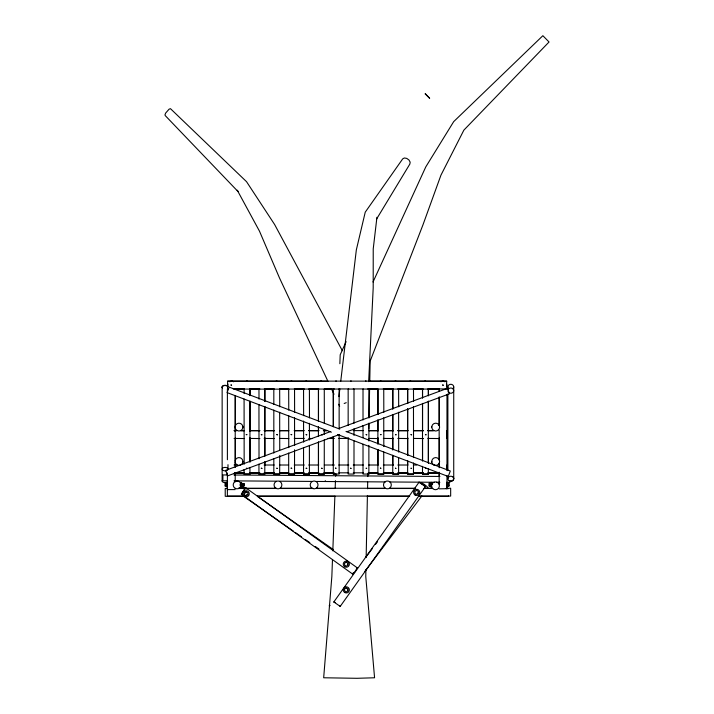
<?xml version="1.0" encoding="UTF-8"?>
<svg xmlns="http://www.w3.org/2000/svg" width="714" height="714" viewBox="0 0 714 714"><rect width="100%" height="100%" fill="white"/><g stroke="black" fill="none" stroke-linecap="round" stroke-linejoin="round"><path stroke-width="1.07" d="M325.289 481.513L325.289 480.656M449.891 480.915L449.882 482.387L446.545 482.361M365.898 569.808L365.764 576.475L374.573 677.773L356.991 678.3L323.674 677.773L331.849 576.475L332.474 559.767M366.148 557.598L367.415 495.436M367.558 488.778L367.692 482.111M367.808 476.559L367.871 473.23M368.781 428.828L368.897 423.277M369.013 417.726L369.602 388.862M369.763 381.097L370.164 361.114L422.92 224.964L440.957 175.144L463.868 130.135L549.048 41.992L542.863 35.7L453.685 121.639L425.794 166.88L373.038 281.985M332.813 550.851L334.866 496.275M335.161 488.474L335.455 480.683M335.625 476.22L335.705 473.998M339.864 363.721L340.194 354.813L346.129 341.658M368.665 381.633L373.199 287.858L373.226 248.927L376.93 217.297M338.927 396.582L339.837 388.88M340.748 381.187L356.34 249.873L365.238 212.174L402.687 158.883L404.365 157.981L406.766 158.41L408.988 160.007L410.166 162.167L409.854 164.059L376.546 219.109M352.778 573.806L355.001 571.682L357.232 567.808L245.821 487.858L244.197 489.563L241.377 494.222L352.778 574.172M353.011 573.324L353.376 572.69M333.831 601.964L419.047 482.218L422.965 484.467L425.428 486.662L340.212 606.4L333.831 601.964L335.339 602.58M366.166 556.75L372.199 548.78M375.546 544.345L377.554 541.685M364.943 571.289L421.858 495.98M356.634 568.299L357.232 567.808M425.428 486.662L419.047 482.218M246.705 468.491L246.767 468.009M241.377 494.222L245.821 487.858M344.175 403.481L346.236 402.687M330.279 431.667L225.651 470.365L227.677 475.854L339.632 434.442M338.641 428.57L447.455 388.318L449.49 393.807L346.95 431.738M231.211 380.99L231.791 380.99M246.553 380.99L247.133 380.99M261.422 380.99L262.002 380.99M276.282 380.99L276.871 380.99M291.151 380.99L291.74 380.99M306.02 380.99L306.609 380.99M320.889 380.99L321.47 380.99M335.758 380.99L336.339 380.99M350.628 380.99L351.208 380.99M365.488 380.99L366.077 380.99M380.357 380.99L380.946 380.99M395.226 380.99L395.815 380.99M410.095 380.99L410.675 380.99M424.964 380.99L425.544 380.99M442.484 380.99L443.073 380.99M227.605 381.24L327.708 381.24M369.977 381.24L446.723 381.24M228.534 388.943L227.391 388.943L227.391 459.736M233.255 388.943L235.076 388.943M235.388 388.943L244.277 388.943M249.838 388.943L259.842 388.943M264.296 388.943L274.301 388.943M279.861 388.943L288.759 388.943M294.311 388.943L304.325 388.943M308.769 388.943L318.774 388.943M324.334 388.943L334.339 388.943M338.793 388.943L348.798 388.943M353.243 388.943L363.248 388.943M367.701 388.943L377.706 388.943M383.266 388.943L393.271 388.943M397.725 388.943L407.73 388.943M413.29 388.943L423.295 388.943M427.74 388.943L446.455 388.943M235.388 389.059L279.745 389.157M279.879 389.059L332.153 389.059M369.977 389.059L438.931 389.059M439.369 389.059L439.235 391.272M234.076 430.613L236.307 430.613M240.761 430.613L244.099 430.613M249.668 430.613L259.7 430.613M264.153 430.613L274.176 430.613M279.745 430.613L288.661 430.613M294.23 430.613L304.253 430.613M308.716 430.613L318.739 430.613M324.308 430.613L326.539 430.613M353.269 430.613L363.292 430.613M368.87 430.613L377.777 430.613M383.347 430.613L393.369 430.613M397.832 430.613L407.855 430.613M413.424 430.613L423.447 430.613M427.909 430.613L433.478 430.613M234.281 430.721L236.504 430.721M240.957 430.721L244.304 430.721M249.864 430.721L259.887 430.721M264.341 430.721L274.363 430.721M279.924 430.721L288.831 430.721M294.4 430.721L303.307 430.721M308.876 430.721L318.89 430.721M323.344 430.721L326.682 430.721M368.986 430.721L377.893 430.721M383.463 430.721L393.485 430.721M397.939 430.721L407.953 430.721M413.522 430.721L423.545 430.721M427.998 430.721L433.559 430.721M234.076 438.432L244.304 438.539M249.668 438.432L259.887 438.539M264.153 438.432L274.363 438.539M279.745 438.432L288.831 438.539M294.23 438.432L304.253 438.432M308.716 438.432L312.214 438.539M327.646 438.432L334.331 438.432M338.793 438.432L348.816 438.432M368.87 438.432L377.893 438.539M383.347 438.432L393.485 438.539M397.832 438.432L407.953 438.539M413.424 438.432L423.545 438.539M427.909 438.432L439.128 438.539M234.076 465.01L236.307 465.01M264.153 465.01L274.176 465.01M279.745 465.01L288.661 465.01M294.23 465.01L304.253 465.01M308.716 465.01L318.739 465.01M324.308 465.01L334.331 465.01M338.793 465.01L348.816 465.01M353.269 465.01L363.292 465.01M368.87 465.01L377.777 465.01M383.347 465.01L393.369 465.01M397.832 465.01L407.855 465.01M413.424 465.01L416.771 465.01M235.192 472.829L244.099 472.829M249.668 472.829L259.7 472.829M264.153 472.829L274.176 472.829M279.745 472.829L288.661 472.829M294.23 472.829L304.253 472.829M308.716 472.829L318.739 472.829M324.308 472.829L334.331 472.829M338.793 472.829L348.816 472.829M353.269 472.829L363.292 472.829M368.87 472.829L377.777 472.829M383.347 472.829L393.369 472.829M397.832 472.829L407.855 472.829M413.424 472.829L423.447 472.829M427.909 472.829L439.048 472.829M234.281 473.132L244.304 473.132M249.864 473.132L259.887 473.132M264.341 473.132L274.363 473.132M279.924 473.132L288.831 473.132M294.4 473.132L303.307 473.132M308.876 473.132L318.89 473.132M323.344 473.132L333.367 473.132M368.986 473.132L377.893 473.132M383.463 473.132L393.485 473.132M397.939 473.132L407.953 473.132M413.522 473.132L423.545 473.132M427.998 473.132L439.128 473.132M234.335 474.06L235.192 474.06M244.161 474.167L250.007 474.167M259.021 474.167L264.876 474.167M273.89 474.167L279.745 474.167M288.759 474.167L294.614 474.167M303.628 474.167L309.483 474.167M318.498 474.167L324.343 474.167M333.358 474.167L336.285 474.167M367.487 474.167L368.951 474.167M377.965 474.167L383.82 474.167M392.834 474.167L398.68 474.167M407.694 474.167L413.549 474.167M422.563 474.167L428.418 474.167M234.683 474.355L235.209 474.355M234.683 474.846L235.209 474.846M227.007 483.226L225.178 483.226L225.178 486.305L227.007 486.305M430.953 483.226L429.132 483.226L429.132 486.305L430.953 486.305M447.205 483.226L449.026 483.226L449.026 486.305L447.205 486.305M429.748 483.432L431.131 483.432L431.131 484.761M225.178 483.994L227.007 483.994M429.132 483.994L430.953 483.994M447.205 483.994L449.026 483.994M241.412 484.761L242.796 484.761M225.178 485.538L227.007 485.538M429.132 485.538L430.953 485.538M447.205 485.538L449.026 485.538M429.748 486.1L431.131 486.1M238.476 488.26L276.247 488.26M280.691 488.26L312.911 488.26M316.24 488.26L385.123 488.26M389.567 488.26L415.12 488.26M424.009 488.26L431.783 488.26M446.223 488.26L450.668 488.26L450.668 496.078L418.449 496.078M227.445 488.492L225.222 488.492L225.222 496.31L245.223 496.31M238.556 488.492L276.327 488.492M280.772 488.492L311.875 488.492M316.32 488.492L335.205 488.492M367.424 488.492L385.203 488.492M389.639 488.492L415.191 488.492M424.08 488.492L431.854 488.492M446.304 488.492L448.526 488.626M439.155 488.831L447.053 488.697M235.209 489.599L227.391 489.599L227.391 473.007M245.143 496.078L227.364 496.078L227.364 488.26M257.361 496.078L409.559 496.078M257.442 496.31L335.205 496.31M367.424 496.31L409.64 496.31M418.529 496.31L448.526 496.31L448.526 495.784M227.364 474.971L222.92 474.935L222.875 480.799L227.329 480.834M234.04 475.015L439.904 476.452M234.005 480.879L276.309 481.174M279.629 481.191L311.929 481.423M316.347 481.45L385.337 481.932M389.773 481.968L434.299 482.271M436.522 482.289L439.869 482.316M339.739 429.069L229.167 387.131L227.097 392.611L331.403 432.166M345.995 431.434L450.302 470.999L448.231 476.47L337.66 434.54M243.144 486.412L246.785 488.965M257.727 496.632L333.402 549.628M243.251 496.025L293.392 531.154M295.221 532.43L301.603 536.892M305.244 539.454L309.805 542.64M315.276 546.478L318.926 549.03M339.739 605.82L340.212 606.4M342.345 350.699L274.631 224.535L246.544 181.695L170.45 108.653L169.066 109.197L165.657 113.071L164.952 114.918L165.371 115.73L237.976 191.495L237.253 190.21L259.485 231.175L279.477 277.924L327.896 381.214M331.653 389.237L334 394.244M338.704 404.276L339.641 406.284M453.729 386.872L453.729 478.808M448.044 483.94L448.044 485.591M447.874 386.872L447.874 389.094M447.874 393.967L447.874 470.633M447.874 476.595L447.874 478.808M447.964 483.78L447.964 485.752M447.803 483.78L447.803 485.752M447.633 483.78L447.633 485.752M447.473 483.78L447.473 485.752M447.303 483.78L447.303 485.752M447.16 482.396L447.16 487.135M446.973 394.494L446.973 469.964M446.973 475.515L446.973 488.831M446.848 430.613L446.919 438.539M446.848 465.01L446.919 470.24M446.91 482.396L446.91 487.135M446.723 388.925L446.643 381.124L227.605 381.124L227.605 388.943M446.75 483.432L446.75 486.1M446.643 483.78L446.643 485.752M439.235 396.805L439.235 425.598M439.235 437.771L439.235 459.914M439.235 463.234L439.235 465.448M439.235 473.204L439.235 476.524M439.235 482.057L439.235 484.271M439.155 388.943L439.155 391.165M439.155 397.823L439.155 425.571M439.155 430.007L439.155 459.977M439.155 463.306L439.155 467.75M439.155 472.186L439.155 483.289M432.265 483.94L432.265 484.476M432.184 483.78L432.104 484.476M432.015 483.78L431.934 484.476M431.854 483.78L431.774 484.476M431.631 427.213L431.684 426.633L431.533 427.213M431.684 483.78L431.684 484.422M431.551 482.396L431.604 484.476M431.551 485.948L431.551 487.135M431.354 483.78L431.434 484.476M431.247 482.396L431.301 487.135M430.997 482.396L430.997 487.135M428.418 389.157L428.418 395.779M428.418 401.304L428.418 431.113M428.418 437.736L428.418 463.127M428.338 389.05L428.338 395.672M428.338 401.188L428.338 463.02M428.338 468.536L428.338 474.06L422.492 474.06L422.492 466.331M422.563 389.157L422.563 397.993M422.563 403.508L422.563 431.113M422.563 437.736L422.563 460.923M422.492 389.05L422.492 397.876M422.492 403.401L422.492 460.807M413.477 389.05L413.549 401.304M413.477 406.712L413.549 457.612M413.477 463.02L413.477 474.06L407.623 474.06L407.623 460.807M407.694 389.157L407.694 403.508M407.694 409.033L407.694 431.113M407.694 437.736L407.694 455.398M407.694 460.923L407.694 465.341M407.623 389.05L407.623 403.401M407.623 408.917L407.623 455.291M398.608 389.05L398.68 406.819M398.608 412.228L398.68 452.087M398.608 457.495L398.608 474.06L392.754 474.06L392.754 455.291M392.834 389.157L392.834 409.033M392.834 414.548L392.834 431.113M392.834 437.736L392.834 449.882M392.834 455.398L392.834 465.341M392.754 389.05L392.754 408.917M392.754 414.441L392.754 449.766M383.739 389.05L383.82 412.344M383.739 417.752L383.82 446.571M383.739 451.98L383.739 474.06L377.884 474.06L377.884 449.766M377.965 389.157L377.965 414.548M377.965 420.073L377.965 431.113M377.965 437.736L377.965 443.26M377.965 449.882L377.965 465.341M377.884 389.05L377.884 414.441M377.884 419.957L377.884 444.251M368.951 417.86L368.87 389.05L363.015 389.05L363.015 419.957M368.87 423.268L368.951 441.047M368.87 445.349L368.87 474.06L363.015 474.06L363.015 444.251M363.015 425.482L363.015 437.62M354.001 423.268L354.001 389.05L348.155 389.05L348.155 425.482M354.001 428.793L354.001 435.415M354.001 440.94L354.001 474.06L348.155 474.06L348.155 437.62M339.141 428.793L339.141 389.05L333.286 389.05L333.286 426.579M339.141 435.415L339.141 474.06L333.286 474.06L333.286 436.522M333.358 391.37L333.358 426.695M333.358 437.736L333.358 465.341M324.272 389.05L324.343 423.384M324.272 429.899L324.272 434.308M324.272 439.833L324.272 474.06L318.417 474.06L318.417 442.037M318.498 389.157L318.498 421.18M318.498 426.695L318.498 431.113M318.498 442.153L318.498 465.341M318.417 389.05L318.417 421.064M318.417 426.579L318.417 436.522M309.403 389.05L309.483 417.86M309.403 423.268L309.483 439.949M309.403 445.349L309.403 474.06L303.548 474.06L303.548 447.562M303.548 389.05L303.628 415.655M303.548 421.064L303.628 442.153M294.534 389.05L294.614 412.344M294.534 417.752L294.614 445.465M294.534 449.766L294.534 474.06L288.679 474.06L288.679 453.078M288.679 389.05L288.759 410.139M288.679 415.539L288.759 447.669M279.665 389.05L279.745 406.819M279.665 412.228L279.745 449.882M279.745 455.398L279.665 474.06L273.819 474.06L273.819 458.602M273.819 389.05L273.819 404.499M273.819 410.023L273.819 453.078M264.876 389.157L264.876 401.304M264.876 406.819L264.876 431.113M264.876 437.736L264.876 455.398M264.876 462.029L264.876 465.341M264.796 389.05L264.796 401.188M264.796 406.712L264.796 456.389M264.796 461.913L264.796 474.06L258.95 474.06L258.95 464.118M258.95 389.05L259.021 399.099M258.95 404.499L259.021 458.709M250.007 389.157L250.007 394.681M250.007 401.304L250.007 431.113M250.007 437.736L250.007 462.029M249.936 389.05L249.936 395.672M249.936 401.188L249.936 461.913M249.936 467.429L249.936 474.06L244.081 474.06L244.081 469.642M244.081 389.05L244.161 393.575M244.081 398.983L244.161 464.234M244.099 483.94L244.099 485.591M244.018 483.78L244.018 485.752M243.849 483.78L243.849 485.752M243.688 483.78L243.688 485.752M243.519 483.78L243.519 485.752M243.358 483.78L243.358 485.752M243.188 483.78L243.188 485.752M243.108 426.633L243.108 427.213M243.055 461.422L243.108 462.003M243.019 483.78L243.019 485.752M242.858 483.78L242.858 485.752M242.689 483.78L242.689 485.752M242.528 483.78L242.528 485.752M242.358 484.128L242.358 484.601M242.198 484.128L242.198 484.601M242.028 484.128L242.028 484.601M241.867 484.128L241.867 484.601M241.698 484.128L241.698 484.601M241.528 483.78L241.528 485.752M241.243 482.396L241.243 487.135M241.198 483.78L241.198 485.752M240.993 482.396L240.993 487.135M240.868 483.78L240.868 485.752M240.707 483.78L240.707 485.752M240.538 483.78L240.538 485.752M240.377 483.78L240.377 485.752M240.288 483.94L240.288 485.591M235.29 395.752L235.29 431.434M235.29 438.128L235.29 460.432M235.29 462.663L235.29 464.894M235.29 472.695L235.29 474.926M235.209 395.583L235.209 467.483M235.209 472.614L235.209 481.861M227.989 464.68L227.989 469.116M227.293 482.396L227.293 487.135M227.043 482.396L227.043 487.135M222.143 387.024L222.143 481.004M226.534 470.615A2.927 1.723 0 0 1 222.152 469.268A2.927 1.723 0 0 1 226.07 467.5A2.927 1.723 0 0 1 227.132 470.339M222.536 387.889A2.927 1.723 0 0 1 223.946 385.435A2.927 1.723 0 0 1 227.891 386.577M447.973 387.541A2.927 2.588 0 0 1 451.56 384.373A2.927 2.588 0 0 1 452.872 388.702M447.973 389.96A2.927 2.615 0 0 1 452.48 388.496A2.927 2.615 0 0 1 452.48 392.78A2.927 2.615 0 0 1 447.973 391.317M452.872 476.559A2.927 2.615 0 0 1 452.265 480.674M451.56 480.941A2.927 2.615 0 0 1 450.043 480.941M329.413 605.945A3.909 0.652 37.1 0 1 330.091 605.642M421.822 483.69A3.909 0.652 37.1 0 1 425.499 485.315A3.909 0.652 37.1 0 1 427.133 487.841M227.971 386.158A3.909 3.909 0 0 1 227.971 384.141M229.792 381.767A3.909 3.909 0 0 1 233.701 381.767M227.605 481.816A2.927 1.633 0 0 1 223.607 482.414A2.927 1.633 0 0 1 222.536 480.183M222.536 387.961A2.927 1.633 0 0 1 223.946 385.631A2.927 1.633 0 0 1 227.891 386.72M240.913 488.528A3.909 0.643 -55 0 1 242.912 487.537M446.705 384.141A3.909 3.909 0 0 1 446.705 386.158M440.975 381.767A3.909 3.909 0 0 1 444.884 381.767M347.379 564.06A1.071 1.071 0 0 1 347.37 564.337M347.379 589.782A1.071 1.071 0 0 1 347.37 590.059M247.035 494.445A1.071 1.071 0 0 1 246.607 494.802M245.482 492.99A1.071 1.071 0 0 1 245.991 492.758M417.547 493.035A1.071 1.071 0 0 1 417.351 493.24M230.997 385.016L231.577 385.176L230.997 385.016M246.259 434.531L246.848 434.683L246.259 434.531M261.306 434.639L261.895 434.79L261.306 434.639M261.306 468.25L261.895 468.411L261.306 468.25M276.845 434.639L277.434 434.79L276.845 434.639M276.845 468.25L277.398 468.482L276.88 468.179M291.116 434.531L291.696 434.683L291.116 434.531M291.116 468.143L291.696 468.304L291.116 468.143M306.163 434.639L306.752 434.79L306.163 434.639M306.163 468.25L306.752 468.411L306.163 468.25M321.702 434.639L322.282 434.79L321.702 434.639M321.702 468.25L322.255 468.482L321.728 468.179M335.58 468.143L336.133 468.375L335.607 468.072M350.628 468.25L351.181 468.482L350.654 468.179M366.166 434.639L366.746 434.79L366.166 434.639M366.166 468.25L366.719 468.482L366.193 468.179M380.437 434.531L381.017 434.683L380.437 434.531M380.437 468.143L380.99 468.375L380.464 468.072M395.485 434.639L396.065 434.79L395.485 434.639M395.485 468.25L396.038 468.482L395.511 468.179M411.023 434.639L411.603 434.79L411.023 434.639M411.023 468.25L411.576 468.482L411.05 468.179M425.437 434.639L426.026 434.79L425.437 434.639M425.437 468.25L426.026 468.411L425.437 468.25M442.662 385.016L443.251 385.176L442.662 385.016M246.16 491.821L244.429 492.821L244.429 494.82L246.16 495.819L247.892 494.82L247.892 492.821L246.16 491.821M416.673 490.402L414.941 491.402L414.941 493.401L416.673 494.4L418.404 493.401L418.404 491.402L416.673 490.402M346.317 562.177L344.594 563.168L344.594 565.158L346.317 566.157L348.039 565.158L348.039 563.168L346.317 562.177M346.317 587.899L344.594 588.898L344.594 590.889L346.317 591.879L348.039 590.889L348.039 588.898L346.317 587.899M242.796 483.432L241.412 483.432L241.412 486.1L242.796 486.1L242.796 483.432M425.749 94.177L425.098 93.784L429.667 98.282L425.749 94.177M431.631 462.003L431.684 461.422L431.586 462.003M237.03 464.885A3.909 3.909 0 0 0 242.894 461.503A3.909 3.909 0 0 0 237.03 458.111A3.909 3.909 0 0 0 237.03 464.885M237.03 430.488A3.909 3.909 0 0 0 242.894 427.106A3.909 3.909 0 0 0 237.03 423.714A3.909 3.909 0 0 0 237.03 430.488M432.72 488.572A3.909 3.909 0 0 0 439.262 486.814A3.909 3.909 0 0 0 434.478 482.03A3.909 3.909 0 0 0 432.72 488.572M433.746 464.885A3.909 3.909 0 0 0 439.61 461.503A3.909 3.909 0 0 0 433.746 458.111A3.909 3.909 0 0 0 433.746 464.885M385.453 488.314A3.909 3.909 0 0 0 391.317 484.922A3.909 3.909 0 0 0 385.453 481.539A3.909 3.909 0 0 0 385.453 488.314M311.349 487.689A3.909 3.909 0 0 0 317.891 485.939A3.909 3.909 0 0 0 313.098 481.147A3.909 3.909 0 0 0 311.349 487.689M275.193 487.689A3.909 3.909 0 0 0 281.735 485.939A3.909 3.909 0 0 0 276.943 481.147A3.909 3.909 0 0 0 275.193 487.689M433.746 430.488A3.909 3.909 0 0 0 439.61 427.106A3.909 3.909 0 0 0 433.746 423.714A3.909 3.909 0 0 0 433.746 430.488M448.731 480.638A2.927 2.588 0 0 0 453.631 479.478A2.927 2.588 0 0 0 450.043 476.309A2.927 2.588 0 0 0 448.731 480.638M235.156 488.314A3.909 3.909 0 0 0 241.02 484.922A3.909 3.909 0 0 0 235.156 481.539A3.909 3.909 0 0 0 235.156 488.314M344.782 592.54A3.061 3.061 0 0 0 349.378 589.889A3.061 3.061 0 0 0 344.782 587.238A3.061 3.061 0 0 0 344.782 592.54M244.625 496.489A3.079 3.079 0 0 0 249.24 493.82A3.079 3.079 0 0 0 244.625 491.152A3.079 3.079 0 0 0 244.625 496.489M415.129 495.07A3.079 3.079 0 0 0 419.752 492.401A3.079 3.079 0 0 0 415.129 489.742A3.079 3.079 0 0 0 415.129 495.07M344.782 566.818A3.061 3.061 0 0 0 349.378 564.167A3.061 3.061 0 0 0 344.782 561.516A3.061 3.061 0 0 0 344.782 566.818"/></g></svg>
